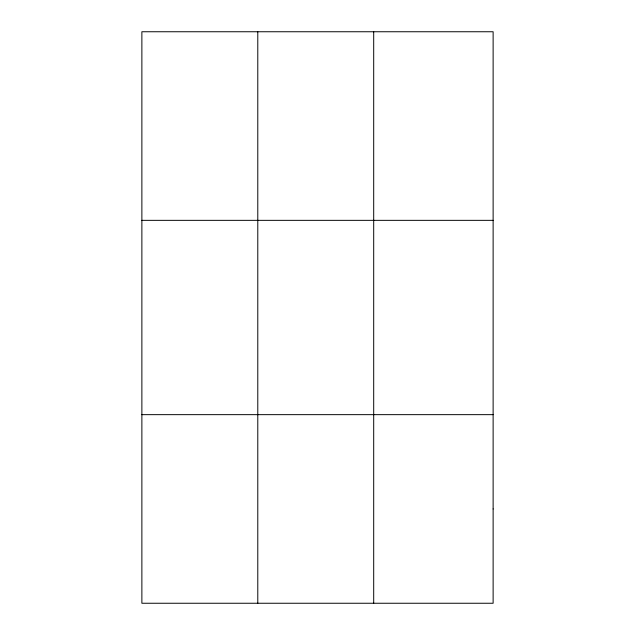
<?xml version="1.0" encoding="UTF-8"?>
<svg xmlns="http://www.w3.org/2000/svg" width="635" height="635" viewBox="0 0 635 635"><rect width="100%" height="100%" fill="white"/><g stroke="black" fill="none" stroke-linecap="round" stroke-linejoin="round"><path stroke-width="0.95" d="M257.786 31.75L257.786 603.25M373.697 31.75L373.697 603.25M141.875 220.345L493.125 220.345M141.875 414.655L493.125 414.655M493.125 508.952L493.125 603.25L141.875 603.25L141.875 31.75L493.125 31.75L493.125 508.952"/></g></svg>
